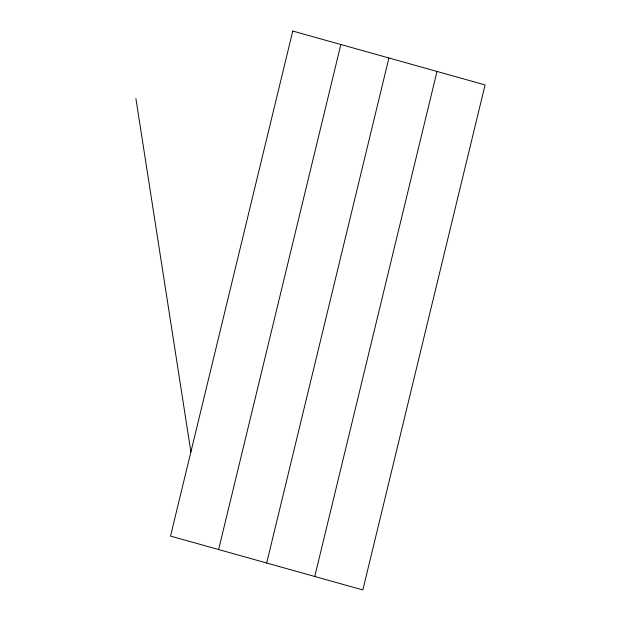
<?xml version="1.0" encoding="UTF-8"?>
<svg xmlns="http://www.w3.org/2000/svg" width="621" height="621" viewBox="0 0 621 621"><rect width="100%" height="100%" fill="white"/><g stroke="black" fill="none" stroke-linecap="round" stroke-linejoin="round"><path stroke-width="0.93" d="M218.608 549.546L340.844 44.518M266.681 563.014L388.917 57.986M314.762 576.482L436.998 71.454M135.921 98.677L190.895 451.909M292.763 31.05L170.527 536.078L362.843 589.95L485.079 84.922L292.763 31.05"/></g></svg>
